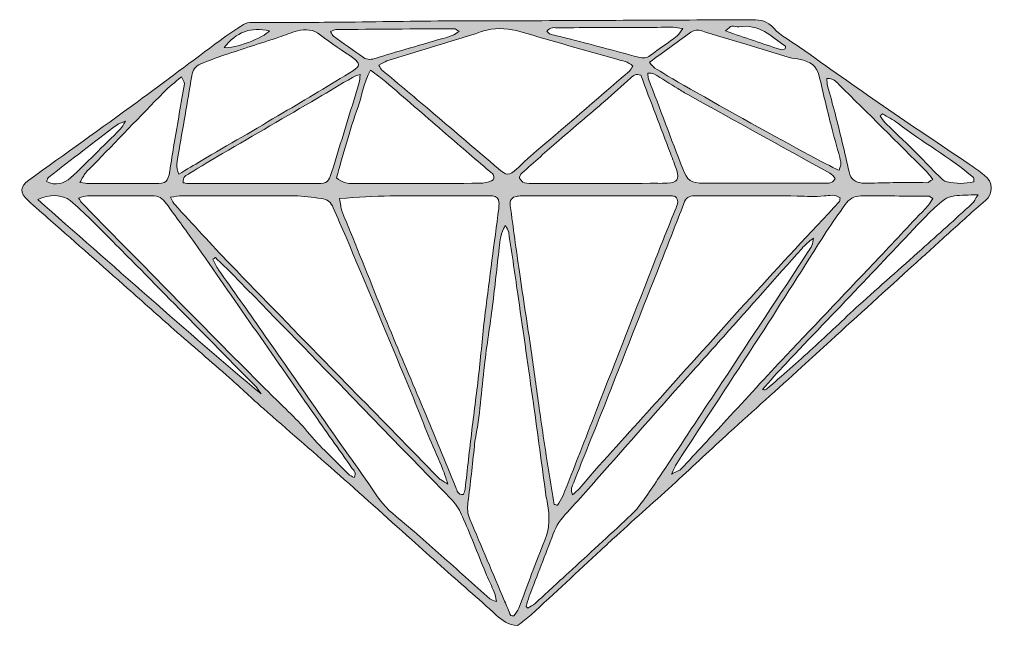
# Model space of a CAD drawing. Header units: inches. Extents: x 85 to 1924, y -1543 to -399.
import ezdxf

# ---------------------------------------------------------------- set-up
doc = ezdxf.new("R2010")
doc.units = ezdxf.units.IN
doc.header["$MEASUREMENT"] = 0
doc.layers.add('Layer 1', color=7, linetype='Continuous')

# ---------------------------------------------------------------- blocks, each defined once
blk = doc.blocks.new('block 3')
at = {"layer": 'Layer 1', "true_color": 0xffffff}
h = blk.add_hatch(color=7, dxfattribs=at)
h.dxf.hatch_style = 2
edge = h.paths.add_edge_path()
edge.add_spline(control_points=[(1025.7, -1542.8), (1007.6, -1542.2), (996.6, -1533.2), (985.4, -1523), (951, -1491.5), (915.6, -1461.2), (880.7, -1430.3), (862.1, -1413.8), (843.7, -1397.1), (825.2, -1380.5), (777.2, -1337.5), (729.3, -1294.3), (681, -1251.6), (636.2, -1212), (590.9, -1173.1), (546, -1133.6), (524.4, -1114.6), (503.7, -1094.7), (482.1, -1075.7), (447.2, -1044.9), (411.8, -1014.7), (376.8, -984), (347.6, -958.4), (318.7, -932.4), (289.6, -906.7), (241.3, -864), (192.9, -821.5), (144.6, -778.9), (130, -766.1), (115.2, -753.5), (101, -740.2), (85.4, -725.8), (86.1, -714.6), (103.3, -702.2), (171.3, -653.1), (239.6, -604.6), (307.3, -555.2), (360, -516.8), (411.8, -477.3), (464.2, -438.6), (478.6, -428), (493.5, -418.2), (508.6, -408.7), (512.9, -406.1), (518.8, -404.9), (523.9, -404.9), (576, -404.6), (628.2, -404.9), (680.3, -404.4), (749.5, -403.8), (818.6, -402.5), (887.8, -401.8), (921.3, -401.4), (954.7, -402), (988.1, -401.8), (1136.7, -401.2), (1285.3, -400.5), (1433.9, -399.8), (1445.6, -399.7), (1457.3, -400.5), (1468.9, -399.9), (1484.9, -399.2), (1497.3, -402.5), (1509.4, -415.7), (1522.8, -430.3), (1541.5, -440), (1558, -451.6), (1610.7, -488.7), (1663.1, -526.1), (1716.2, -562.7), (1769.9, -599.7), (1824.3, -635.8), (1878.3, -672.3), (1887.9, -678.9), (1897.2, -686), (1906.6, -692.7), (1924, -705.1), (1923.5, -728.7), (1909, -740.9), (1885.2, -760.8), (1862.4, -782), (1839.3, -802.8), (1817.4, -822.6), (1795.5, -842.4), (1773.6, -862.3), (1721.3, -909.8), (1669, -957.4), (1616.8, -1005), (1598.4, -1021.7), (1580.2, -1038.7), (1561.8, -1055.4), (1516.3, -1096.5), (1470.6, -1137.4), (1425.3, -1178.8), (1391.5, -1209.6), (1358.3, -1241.1), (1324.5, -1272), (1287.2, -1306), (1249.6, -1339.6), (1212.1, -1373.4), (1202.3, -1382.3), (1192.7, -1391.4), (1183, -1400.4), (1139.2, -1441.1), (1095.4, -1481.9), (1051.4, -1522.5), (1043.4, -1529.8), (1034.4, -1536), (1025.7, -1542.8)], knot_values=[0, 0, 0, 0, 1, 1, 1, 2, 2, 2, 3, 3, 3, 4, 4, 4, 5, 5, 5, 6, 6, 6, 7, 7, 7, 8, 8, 8, 9, 9, 9, 10, 10, 10, 11, 11, 11, 12, 12, 12, 13, 13, 13, 14, 14, 14, 15, 15, 15, 16, 16, 16, 17, 17, 17, 18, 18, 18, 19, 19, 19, 20, 20, 20, 21, 21, 21, 22, 22, 22, 23, 23, 23, 24, 24, 24, 25, 25, 25, 26, 26, 26, 27, 27, 27, 28, 28, 28, 29, 29, 29, 30, 30, 30, 31, 31, 31, 32, 32, 32, 33, 33, 33, 34, 34, 34, 35, 35, 35, 36, 36, 36, 36], degree=3, periodic=1)
edge = h.paths.add_edge_path()
edge.add_spline(control_points=[(1094.9, -1314.3), (1096.9, -1314.8), (1098.8, -1315.3), (1100.7, -1315.8), (1104.2, -1310.2), (1108.6, -1305), (1110.9, -1299), (1132.4, -1244.8), (1153.5, -1190.5), (1174.7, -1136.3), (1212, -1040.8), (1249.3, -945.3), (1286.7, -849.8), (1299.2, -818), (1312, -786.3), (1324.7, -754.6), (1327.7, -747.2), (1330.6, -739.9), (1323, -733.1), (1320.9, -732.8), (1318.6, -732), (1316.4, -732), (1223, -732), (1129.7, -732.1), (1036.4, -732.3), (1032.5, -732.3), (1028.5, -732.1), (1024.8, -732.7), (1014.4, -734.6), (1010.4, -740.1), (1011.8, -750.6), (1017.5, -792.1), (1023, -833.7), (1029, -875.1), (1036.2, -925), (1044.2, -974.8), (1051.5, -1024.7), (1056.8, -1060.8), (1061.4, -1097), (1066.6, -1133.1), (1072.3, -1173), (1078.2, -1212.9), (1084.4, -1252.8), (1087.5, -1273.3), (1091.4, -1293.8), (1094.9, -1314.3)], knot_values=[0, 0, 0, 0, 1, 1, 1, 2, 2, 2, 3, 3, 3, 4, 4, 4, 5, 5, 5, 6, 6, 6, 7, 7, 7, 8, 8, 8, 9, 9, 9, 10, 10, 10, 11, 11, 11, 12, 12, 12, 13, 13, 13, 14, 14, 14, 15, 15, 15, 15], degree=3, periodic=1)
edge = h.paths.add_edge_path()
edge.add_spline(control_points=[(689.5, -736.9), (691.5, -747.4), (691.9, -754.3), (694.1, -760.4), (698.9, -773.6), (704.6, -786.4), (709.9, -799.3), (734.3, -859.9), (758.5, -920.5), (783.4, -980.9), (804.7, -1032.6), (826.9, -1084), (848.4, -1135.6), (868.8, -1184.4), (888.6, -1233.4), (909, -1282.1), (911.4, -1288), (912.5, -1296.4), (923.5, -1295.6), (924.5, -1292.4), (926.2, -1288.9), (926.6, -1285.3), (931, -1248.3), (935, -1211.3), (939.4, -1174.3), (943.8, -1137.3), (948.8, -1100.4), (952.9, -1063.4), (957.1, -1026.3), (960, -989.1), (964.6, -952.2), (972.7, -886.7), (981.6, -821.3), (990.1, -755.8), (990.6, -752), (990.7, -748.1), (990.5, -744.2), (990, -736.9), (985.9, -732.9), (978.6, -732.2), (974.8, -731.9), (970.9, -732.1), (967, -732.1), (906.3, -732), (845.6, -731.5), (784.9, -732.1), (754.7, -732.5), (724.6, -735.1), (689.5, -736.9)], knot_values=[0, 0, 0, 0, 1, 1, 1, 2, 2, 2, 3, 3, 3, 4, 4, 4, 5, 5, 5, 6, 6, 6, 7, 7, 7, 8, 8, 8, 9, 9, 9, 10, 10, 10, 11, 11, 11, 12, 12, 12, 13, 13, 13, 14, 14, 14, 15, 15, 15, 16, 16, 16, 16], degree=3, periodic=1)
edge = h.paths.add_edge_path()
edge.add_spline(control_points=[(370.2, -734.6), (374.6, -742), (376, -745.7), (378.5, -748.4), (413.2, -786), (447.5, -823.9), (483, -860.8), (546, -926.3), (609.7, -991.2), (673.2, -1056.3), (723.7, -1108), (774.4, -1159.6), (825, -1211.3), (842.4, -1229), (859.4, -1247.1), (876.9, -1264.7), (880.2, -1268.1), (884.9, -1270), (894, -1275.8), (889.7, -1263), (887.7, -1255.7), (884.8, -1248.8), (876.7, -1229.4), (868.1, -1210.3), (860.1, -1190.9), (843.6, -1150.7), (827.8, -1110.1), (811.1, -1070), (774.9, -983.3), (738.4, -896.7), (701.9, -810.1), (694, -791.5), (685.5, -773.2), (677.8, -754.5), (673.5, -744.1), (666.2, -738.1), (655.2, -736.9), (638.2, -735), (621.2, -732.2), (604.2, -732.1), (533.4, -731.5), (462.6, -731.8), (391.8, -732), (386, -732), (380.2, -733.4), (370.2, -734.6)], knot_values=[0, 0, 0, 0, 1, 1, 1, 2, 2, 2, 3, 3, 3, 4, 4, 4, 5, 5, 5, 6, 6, 6, 7, 7, 7, 8, 8, 8, 9, 9, 9, 10, 10, 10, 11, 11, 11, 12, 12, 12, 13, 13, 13, 14, 14, 14, 15, 15, 15, 15], degree=3, periodic=1)
edge = h.paths.add_edge_path()
edge.add_spline(control_points=[(1634.5, -735.8), (1624.5, -728.7), (1613.9, -731.2), (1604.5, -732.3), (1587.4, -734.3), (1570.7, -732.7), (1553.7, -732.4), (1489.2, -731.3), (1424.6, -732.1), (1360, -731.7), (1349, -731.7), (1343.2, -736.2), (1339.4, -746.4), (1325.4, -783.4), (1310.7, -820.2), (1296.2, -857), (1260.6, -947.3), (1225.1, -1037.7), (1189.4, -1128), (1170.2, -1176.4), (1150.6, -1224.6), (1131.6, -1273), (1129.1, -1279.5), (1124.6, -1286.5), (1129.1, -1296.2), (1134.4, -1291.6), (1138.7, -1288.5), (1142.2, -1284.6), (1151.9, -1273.5), (1161.1, -1261.9), (1170.9, -1250.9), (1215, -1201.8), (1259.4, -1152.9), (1303.6, -1103.8), (1357.6, -1043.8), (1411.2, -983.4), (1465.7, -923.7), (1521.2, -862.9), (1577.4, -802.8), (1633.2, -742.4), (1634.1, -741.5), (1633.8, -739.5), (1634.5, -735.8)], knot_values=[0, 0, 0, 0, 1, 1, 1, 2, 2, 2, 3, 3, 3, 4, 4, 4, 5, 5, 5, 6, 6, 6, 7, 7, 7, 8, 8, 8, 9, 9, 9, 10, 10, 10, 11, 11, 11, 12, 12, 12, 13, 13, 13, 14, 14, 14, 14], degree=3, periodic=1)
edge = h.paths.add_edge_path()
edge.add_spline(control_points=[(763.6, -485.2), (766.7, -490.2), (767.5, -492.6), (769.1, -494), (801.7, -521.5), (834.4, -548.8), (866.9, -576.4), (907.7, -611), (948.5, -645.6), (988.9, -680.6), (1004.3, -694), (1009.7, -694.7), (1024.3, -681.3), (1032.8, -673.4), (1041, -665), (1049.8, -657.4), (1112, -603.8), (1174.4, -550.4), (1236.6, -496.8), (1239.3, -494.5), (1240.9, -490.9), (1243.2, -487.6), (1234.3, -478.2), (1223.1, -477.3), (1212.9, -474.4), (1152.5, -457.1), (1091.9, -440.5), (1031.8, -422.4), (1010.3, -415.9), (989.2, -414.7), (967.7, -419.1), (959.4, -420.8), (951.6, -424.6), (943.5, -427.1), (888.6, -443.9), (833.8, -460.6), (779, -477.5), (774.1, -479), (769.8, -482.1), (763.6, -485.2)], knot_values=[0, 0, 0, 0, 1, 1, 1, 2, 2, 2, 3, 3, 3, 4, 4, 4, 5, 5, 5, 6, 6, 6, 7, 7, 7, 8, 8, 8, 9, 9, 9, 10, 10, 10, 11, 11, 11, 12, 12, 12, 13, 13, 13, 13], degree=3, periodic=1)
edge = h.paths.add_edge_path()
edge.add_spline(control_points=[(1012.7, -1524), (1014.7, -1524.3), (1016.7, -1524.6), (1018.7, -1524.8), (1021.9, -1519.9), (1026, -1515.3), (1028.1, -1509.9), (1044.6, -1467.2), (1059.5, -1423.8), (1077.3, -1381.5), (1087, -1358.5), (1085.9, -1336.2), (1082.2, -1313), (1081.4, -1307.7), (1079.9, -1302.4), (1079.2, -1297), (1071.3, -1239.3), (1063.6, -1181.6), (1055.6, -1123.9), (1046.3, -1057.8), (1036.7, -991.7), (1027.2, -925.6), (1021.2, -884.1), (1015.2, -842.6), (1008.9, -801.2), (1008.3, -797.2), (1005.6, -793.5), (1002.9, -787.7), (993.9, -802.3), (992.5, -816.2), (990.9, -830), (986.7, -866.2), (983, -902.5), (978.4, -938.7), (973.6, -976.4), (967.4, -1014), (963.1, -1051.7), (957.6, -1099.5), (954.5, -1147.6), (945.1, -1194.9), (944.5, -1197.9), (944.7, -1201.1), (944.3, -1204.2), (940.3, -1239.7), (936.8, -1275.2), (932, -1310.6), (930.5, -1321.8), (931, -1331.8), (935.5, -1342.3), (957.6, -1393.7), (979.3, -1445.3), (1001.2, -1496.8), (1005, -1505.9), (1008.9, -1514.9), (1012.7, -1524)], knot_values=[0, 0, 0, 0, 1, 1, 1, 2, 2, 2, 3, 3, 3, 4, 4, 4, 5, 5, 5, 6, 6, 6, 7, 7, 7, 8, 8, 8, 9, 9, 9, 10, 10, 10, 11, 11, 11, 12, 12, 12, 13, 13, 13, 14, 14, 14, 15, 15, 15, 16, 16, 16, 17, 17, 17, 18, 18, 18, 18], degree=3, periodic=1)
edge = h.paths.add_edge_path()
edge.add_spline(control_points=[(1041.8, -1507.1), (1043, -1508), (1044.1, -1509), (1045.3, -1509.9), (1049.8, -1507), (1054.7, -1504.7), (1058.6, -1501.2), (1079.9, -1481.9), (1101, -1462.3), (1122.1, -1442.9), (1159.9, -1408.2), (1197.7, -1373.6), (1235.2, -1338.6), (1243.7, -1330.8), (1251.8, -1322.2), (1258.6, -1312.8), (1275.7, -1288.8), (1292.2, -1264.4), (1308.5, -1239.8), (1343, -1188.1), (1377.1, -1136.2), (1411.4, -1084.3), (1465.7, -1002), (1520, -919.6), (1574.4, -837.3), (1579.4, -829.7), (1583.8, -822), (1584.2, -812), (1575.7, -817.8), (1568.4, -824.5), (1561.9, -831.9), (1512.8, -886.9), (1463.9, -942.2), (1414.8, -997.3), (1386.9, -1028.6), (1358.7, -1059.6), (1330.8, -1091), (1287, -1140.3), (1243.3, -1189.7), (1199.5, -1239.2), (1172.8, -1269.3), (1146.7, -1300.2), (1119, -1329.5), (1107.5, -1341.7), (1098.7, -1354.5), (1092.8, -1370), (1078, -1409.2), (1062.7, -1448.2), (1047.7, -1487.4), (1045.3, -1493.8), (1043.8, -1500.5), (1041.8, -1507.1)], knot_values=[0, 0, 0, 0, 1, 1, 1, 2, 2, 2, 3, 3, 3, 4, 4, 4, 5, 5, 5, 6, 6, 6, 7, 7, 7, 8, 8, 8, 9, 9, 9, 10, 10, 10, 11, 11, 11, 12, 12, 12, 13, 13, 13, 14, 14, 14, 15, 15, 15, 16, 16, 16, 17, 17, 17, 17], degree=3, periodic=1)
edge = h.paths.add_edge_path()
edge.add_spline(control_points=[(455.2, -848.5), (453.7, -849.5), (452.2, -850.5), (450.7, -851.6), (454.1, -858.3), (456.9, -865.5), (461.2, -871.6), (488.4, -910.3), (516.1, -948.7), (543.2, -987.5), (610.4, -1083.5), (677.2, -1179.8), (744.7, -1275.6), (758.4, -1295.2), (770.8, -1315.9), (789.9, -1331.6), (821, -1357.2), (851.2, -1383.8), (881.5, -1410.5), (912.3, -1437.6), (942.7, -1465.4), (973.5, -1492.7), (975.9, -1494.8), (979.8, -1495.2), (985.9, -1497.6), (984, -1489.5), (983.4, -1484.3), (981.4, -1479.6), (977, -1468.8), (971.6, -1458.4), (967.2, -1447.7), (952.7, -1412.5), (938.7, -1377.1), (923.8, -1342.2), (919, -1330.9), (913.4, -1319.2), (905.4, -1310.1), (886.9, -1289.3), (866.7, -1269.9), (847.2, -1249.9), (798.6, -1199.7), (750, -1149.4), (701.3, -1099.3), (630.4, -1026.3), (559.3, -953.4), (488.2, -880.6), (477.5, -869.6), (466.3, -859.2), (455.2, -848.5)], knot_values=[0, 0, 0, 0, 1, 1, 1, 2, 2, 2, 3, 3, 3, 4, 4, 4, 5, 5, 5, 6, 6, 6, 7, 7, 7, 8, 8, 8, 9, 9, 9, 10, 10, 10, 11, 11, 11, 12, 12, 12, 13, 13, 13, 14, 14, 14, 15, 15, 15, 16, 16, 16, 16], degree=3, periodic=1)
edge = h.paths.add_edge_path()
edge.add_spline(control_points=[(196.8, -736.2), (200.4, -741.6), (201.4, -743.8), (203, -745.4), (283.1, -826.8), (363.1, -908.3), (443.4, -989.6), (480.5, -1027.2), (517.9, -1064.6), (555.2, -1102), (579.9, -1126.8), (606.4, -1150.1), (628.7, -1176.8), (652.6, -1205.7), (680.5, -1230.3), (706.3, -1257.1), (709, -1260), (713.3, -1261.4), (717, -1263.5), (722.1, -1254.8), (716.6, -1250.6), (713.1, -1245.7), (688, -1210.2), (662.9, -1174.8), (638, -1139.1), (563.8, -1032.8), (489.9, -926.3), (415.7, -820), (398.4, -795.2), (380.1, -771), (362.5, -746.4), (355.7, -737), (347.8, -731.5), (335.3, -731.7), (294.9, -732.2), (254.5, -731.7), (214, -732), (209.1, -732), (204.2, -734.3), (196.8, -736.2)], knot_values=[0, 0, 0, 0, 1, 1, 1, 2, 2, 2, 3, 3, 3, 4, 4, 4, 5, 5, 5, 6, 6, 6, 7, 7, 7, 8, 8, 8, 9, 9, 9, 10, 10, 10, 11, 11, 11, 12, 12, 12, 13, 13, 13, 13], degree=3, periodic=1)
edge = h.paths.add_edge_path()
edge.add_spline(control_points=[(1809.3, -736.8), (1804.5, -734.1), (1803.2, -732.7), (1801.9, -732.6), (1759.1, -732.4), (1716.3, -732.1), (1673.5, -732.1), (1661, -732.2), (1651.2, -738.4), (1644, -748.4), (1631.9, -765.6), (1619.6, -782.6), (1608.3, -800.2), (1566.3, -865.6), (1525.1, -931.5), (1482.9, -996.8), (1431, -1077), (1378.4, -1156.8), (1326.2, -1236.9), (1323.1, -1241.6), (1321.1, -1247.1), (1316, -1257.3), (1325.7, -1252.1), (1331.3, -1250.7), (1334.6, -1247.2), (1363.3, -1216.6), (1391.6, -1185.6), (1420.1, -1154.8), (1457.5, -1114.3), (1494.8, -1073.6), (1532.6, -1033.4), (1591.3, -971.2), (1650.3, -909.3), (1709.2, -847.2), (1739.6, -815), (1770.1, -782.8), (1800.4, -750.4), (1803.8, -746.8), (1805.9, -742), (1809.3, -736.8)], knot_values=[0, 0, 0, 0, 1, 1, 1, 2, 2, 2, 3, 3, 3, 4, 4, 4, 5, 5, 5, 6, 6, 6, 7, 7, 7, 8, 8, 8, 9, 9, 9, 10, 10, 10, 11, 11, 11, 12, 12, 12, 13, 13, 13, 13], degree=3, periodic=1)
edge = h.paths.add_edge_path()
edge.add_spline(control_points=[(386.4, -691.1), (401.8, -681.9), (414.9, -673.9), (428.2, -666.2), (479.6, -636), (531.2, -606), (582.5, -575.6), (627.2, -549.2), (671.7, -522.4), (716, -495.4), (728.2, -488), (728.3, -481.2), (716.6, -472.8), (695.8, -458), (673.7, -444.8), (653.8, -428.7), (639.8, -417.5), (625.6, -417), (610.3, -420.9), (598.3, -423.9), (586.8, -428.8), (575.1, -432.7), (540.5, -444), (505.8, -455.2), (471.3, -466.7), (456.6, -471.6), (442, -477.1), (427.7, -482.9), (417.6, -486.9), (412.5, -494.5), (410.7, -505.8), (402.6, -555.5), (393.5, -605), (385.2, -654.7), (383.4, -665.7), (379.4, -677.2), (386.4, -691.1)], knot_values=[0, 0, 0, 0, 1, 1, 1, 2, 2, 2, 3, 3, 3, 4, 4, 4, 5, 5, 5, 6, 6, 6, 7, 7, 7, 8, 8, 8, 9, 9, 9, 10, 10, 10, 11, 11, 11, 12, 12, 12, 12], degree=3, periodic=1)
edge = h.paths.add_edge_path()
edge.add_spline(control_points=[(1274.4, -480), (1278.7, -484.5), (1281.4, -488.4), (1285, -490.8), (1320.7, -515.3), (1616.5, -679.2), (1632.4, -683.6), (1636.8, -670.7), (1636.8, -670.7), (1633.8, -659.6), (1628.4, -639.4), (1622.5, -619.2), (1617.4, -598.9), (1609.6, -568.1), (1602.3, -537.1), (1595.1, -506.1), (1590.6, -486.8), (1577, -478.2), (1559, -474.5), (1552.2, -473.1), (1545.1, -472.8), (1538.5, -470.8), (1511, -462.6), (1483.7, -453.9), (1456.3, -445.6), (1428.1, -437.1), (1399.7, -429), (1371.6, -420.3), (1363, -417.6), (1356.8, -420), (1350.1, -425), (1325.8, -443), (1301.2, -460.5), (1274.4, -480)], knot_values=[0, 0, 0, 0, 1, 1, 1, 2, 2, 2, 3, 3, 3, 4, 4, 4, 5, 5, 5, 6, 6, 6, 7, 7, 7, 8, 8, 8, 9, 9, 9, 10, 10, 10, 11, 11, 11, 11], degree=3, periodic=1)
edge = h.paths.add_edge_path()
edge.add_spline(control_points=[(748.1, -494.9), (734.6, -518.9), (732.5, -542.5), (724.5, -564), (716.2, -586.6), (709.5, -609.7), (702.5, -632.8), (695.9, -654.7), (689.9, -676.8), (683.8, -698.1), (694.4, -707.2), (705.1, -708.8), (716.1, -708.8), (795.5, -708.7), (874.9, -708.8), (954.2, -708.3), (961.7, -708.3), (969.5, -706.2), (976.7, -703.6), (981.8, -701.8), (982.4, -696.5), (979.4, -691.9), (977.8, -689.4), (975, -687.6), (972.7, -685.6), (943.2, -660.3), (913.7, -635.1), (884.3, -609.7), (848.4, -578.8), (812.7, -547.6), (776.8, -516.8), (768.7, -509.8), (759.8, -503.8), (748.1, -494.9)], knot_values=[0, 0, 0, 0, 1, 1, 1, 2, 2, 2, 3, 3, 3, 4, 4, 4, 5, 5, 5, 6, 6, 6, 7, 7, 7, 8, 8, 8, 9, 9, 9, 10, 10, 10, 11, 11, 11, 11], degree=3, periodic=1)
edge = h.paths.add_edge_path()
edge.add_spline(control_points=[(1258.2, -504.6), (1249.6, -500.6), (1244.3, -504.8), (1238.9, -509.7), (1222.8, -524.4), (1206.8, -539), (1190.3, -553.2), (1161.6, -578.1), (1132.4, -602.5), (1103.6, -627.4), (1080.2, -647.7), (1057, -668.4), (1033.9, -689.2), (1031.4, -691.5), (1028.5, -696.3), (1029.4, -698.6), (1030.8, -702.3), (1034.8, -706.3), (1038.5, -707.4), (1044.3, -709), (1050.8, -708.5), (1057, -708.5), (1134.7, -708.5), (1212.4, -708.4), (1290.2, -708.4), (1296.4, -708.4), (1302.6, -708.5), (1308.8, -708.1), (1326.5, -707.1), (1331.5, -700.5), (1326.2, -684.4), (1322.5, -673.3), (1318.3, -662.5), (1314.2, -651.6), (1295.7, -603), (1277.2, -554.5), (1258.2, -504.6)], knot_values=[0, 0, 0, 0, 1, 1, 1, 2, 2, 2, 3, 3, 3, 4, 4, 4, 5, 5, 5, 6, 6, 6, 7, 7, 7, 8, 8, 8, 9, 9, 9, 10, 10, 10, 11, 11, 11, 12, 12, 12, 12], degree=3, periodic=1)
edge = h.paths.add_edge_path()
edge.add_spline(control_points=[(1625.4, -699.2), (1622.2, -696), (1619.1, -691.6), (1614.9, -689.2), (1526.1, -639.9), (1437, -590.9), (1348.1, -541.7), (1341.3, -538), (1334.8, -533.8), (1328.2, -529.7), (1313, -520.3), (1298, -510.7), (1282.7, -501.7), (1280, -500.1), (1275.9, -500.8), (1271.2, -500.3), (1271.9, -505.4), (1271.7, -508.5), (1272.7, -511.2), (1294.2, -567.8), (1315.8, -624.4), (1337.3, -680.9), (1345.7, -703), (1352.8, -708.1), (1377.7, -708.2), (1415.7, -708.5), (1453.8, -708.3), (1491.9, -708.2), (1528.4, -708.2), (1564.9, -708.4), (1601.5, -708.1), (1609.5, -708), (1619, -710.8), (1625.4, -699.2)], knot_values=[0, 0, 0, 0, 1, 1, 1, 2, 2, 2, 3, 3, 3, 4, 4, 4, 5, 5, 5, 6, 6, 6, 7, 7, 7, 8, 8, 8, 9, 9, 9, 10, 10, 10, 11, 11, 11, 11], degree=3, periodic=1)
edge = h.paths.add_edge_path()
edge.add_spline(control_points=[(728.5, -502.9), (722, -505.4), (717.6, -506.4), (713.9, -508.6), (691.8, -521.5), (670, -534.9), (647.9, -547.8), (588.2, -582.7), (528.4, -617.3), (468.8, -652.2), (448, -664.3), (427.4, -676.8), (406.9, -689.4), (400.6, -693.2), (392.7, -696.4), (394.4, -707.2), (397.7, -707.8), (400.6, -709), (403.6, -709), (485.3, -709), (567, -709), (648.7, -708.7), (665.6, -708.6), (669.2, -705.4), (674.6, -687.7), (692.1, -631.3), (709.5, -574.8), (726.7, -518.3), (728, -514.3), (727.8, -509.8), (728.5, -502.9)], knot_values=[0, 0, 0, 0, 1, 1, 1, 2, 2, 2, 3, 3, 3, 4, 4, 4, 5, 5, 5, 6, 6, 6, 7, 7, 7, 8, 8, 8, 9, 9, 9, 10, 10, 10, 10], degree=3, periodic=1)
edge = h.paths.add_edge_path()
edge.add_spline(control_points=[(199.4, -707), (208, -708.1), (211.8, -708.9), (215.5, -708.9), (257.5, -709), (299.5, -709), (341.5, -708.8), (362, -708.7), (365.6, -705.7), (369, -685.6), (372, -668), (374.4, -650.3), (377.4, -632.7), (383.8, -595.3), (390.6, -557.9), (396.7, -520.4), (397.2, -517.1), (393.7, -513), (391.1, -507.2), (378.8, -518), (367.7, -526.4), (358.1, -536.3), (313, -582.4), (268.3, -628.9), (223.4, -675.3), (219.1, -679.7), (214.2, -683.8), (210.4, -688.6), (206.8, -693.3), (204.3, -698.7), (199.4, -707)], knot_values=[0, 0, 0, 0, 1, 1, 1, 2, 2, 2, 3, 3, 3, 4, 4, 4, 5, 5, 5, 6, 6, 6, 7, 7, 7, 8, 8, 8, 9, 9, 9, 10, 10, 10, 10], degree=3, periodic=1)
edge = h.paths.add_edge_path()
edge.add_spline(control_points=[(1609.1, -510.4), (1609.7, -516.1), (1609.6, -520.5), (1610.7, -524.6), (1615.3, -541.9), (1620.6, -558.9), (1624.9, -576.2), (1634.1, -613.1), (1643.2, -649.9), (1651.5, -687), (1654.6, -700.9), (1663, -706.3), (1675.7, -707.9), (1678.7, -708.3), (1681.9, -708.1), (1685, -708.1), (1722.7, -707.5), (1760.4, -705.9), (1798.1, -707.2), (1801.2, -707.3), (1804.4, -703.9), (1809.4, -700.9), (1804.7, -695), (1801.5, -690), (1797.3, -685.8), (1742.3, -631), (1687.2, -576.3), (1632, -521.7), (1626.6, -516.3), (1621.7, -509.9), (1609.1, -510.4)], knot_values=[0, 0, 0, 0, 1, 1, 1, 2, 2, 2, 3, 3, 3, 4, 4, 4, 5, 5, 5, 6, 6, 6, 7, 7, 7, 8, 8, 8, 9, 9, 9, 10, 10, 10, 10], degree=3, periodic=1)
edge = h.paths.add_edge_path()
edge.add_spline(control_points=[(541.7, -1105.9), (538.4, -1101.2), (535.6, -1096.1), (531.6, -1092), (508.3, -1068.1), (484.8, -1044.5), (461.4, -1020.8), (412.3, -971), (363.3, -921.1), (314.2, -871.3), (283.1, -839.9), (252, -808.4), (220.5, -777.2), (207.9, -764.7), (194.8, -752.5), (181.1, -741), (167.5, -729.5), (140.9, -728.2), (119.8, -739.1), (260.9, -862.2), (398.9, -986.3), (541.7, -1105.9)], knot_values=[0, 0, 0, 0, 1, 1, 1, 2, 2, 2, 3, 3, 3, 4, 4, 4, 5, 5, 5, 6, 6, 6, 7, 7, 7, 7], degree=3, periodic=1)
edge = h.paths.add_edge_path()
edge.add_spline(control_points=[(1894.9, -729.9), (1876.3, -730.7), (1863.2, -730.7), (1850.3, -732.1), (1843.7, -732.9), (1836.3, -735), (1831.3, -738.9), (1819.1, -748.5), (1807.5, -758.9), (1796.7, -770.1), (1754.3, -814.4), (1712.3, -859.2), (1670.1, -903.7), (1624, -952.1), (1577.7, -1000.3), (1531.7, -1048.8), (1516.6, -1064.7), (1502.3, -1081.3), (1487.7, -1097.6), (1491.9, -1098.8), (1494.2, -1098.2), (1495.8, -1096.8), (1524.9, -1071.2), (1554.3, -1045.7), (1582.9, -1019.6), (1612.2, -992.9), (1640.6, -965.2), (1669.9, -938.6), (1709, -903.1), (1748.7, -868.3), (1788, -833.1), (1819.8, -804.6), (1851.6, -776), (1883.1, -747.2), (1887.2, -743.4), (1889.6, -737.7), (1894.9, -729.9)], knot_values=[0, 0, 0, 0, 1, 1, 1, 2, 2, 2, 3, 3, 3, 4, 4, 4, 5, 5, 5, 6, 6, 6, 7, 7, 7, 8, 8, 8, 9, 9, 9, 10, 10, 10, 11, 11, 11, 12, 12, 12, 12], degree=3, periodic=1)
edge = h.paths.add_edge_path()
edge.add_spline(control_points=[(1081, -421.7), (1083.4, -423.7), (1085.4, -426.4), (1088, -427.1), (1097.7, -429.8), (1107.6, -431.6), (1117.4, -434.2), (1163, -446.2), (1208.7, -458), (1254.2, -470.5), (1262.5, -472.8), (1269.1, -472.3), (1275.9, -467.3), (1292.8, -454.8), (1310, -442.9), (1326.7, -430.3), (1330.5, -427.4), (1332.9, -422.6), (1337.7, -416.5), (1329.5, -415.3), (1324.3, -414.1), (1319.2, -414), (1299, -413.9), (1278.9, -414.2), (1258.7, -414.3), (1206.7, -414.4), (1154.7, -414.5), (1102.7, -414.9), (1095.3, -414.9), (1086.9, -412.6), (1081, -421.7)], knot_values=[0, 0, 0, 0, 1, 1, 1, 2, 2, 2, 3, 3, 3, 4, 4, 4, 5, 5, 5, 6, 6, 6, 7, 7, 7, 8, 8, 8, 9, 9, 9, 10, 10, 10, 10], degree=3, periodic=1)
edge = h.paths.add_edge_path()
edge.add_spline(control_points=[(672.6, -422.2), (675.5, -426.7), (676.2, -429.2), (677.9, -430.4), (696.8, -444), (715.8, -457.3), (734.7, -470.8), (742.5, -476.3), (749.9, -474.9), (758.8, -472.1), (797.1, -460.1), (835.9, -449.5), (874.3, -437.7), (887.8, -433.6), (902.8, -432.5), (915.4, -421.3), (911.1, -419.2), (908.4, -416.7), (905.7, -416.7), (831.3, -417), (757, -417.6), (682.7, -418.3), (679.9, -418.3), (677.2, -420.3), (672.6, -422.2)], knot_values=[0, 0, 0, 0, 1, 1, 1, 2, 2, 2, 3, 3, 3, 4, 4, 4, 5, 5, 5, 6, 6, 6, 7, 7, 7, 8, 8, 8, 8], degree=3, periodic=1)
edge = h.paths.add_edge_path()
edge.add_spline(control_points=[(1714.3, -577.1), (1712.9, -578.6), (1711.6, -580.2), (1710.2, -581.8), (1713.4, -586), (1716, -590.6), (1719.7, -594.2), (1740.1, -614.3), (1760.9, -633.9), (1781.2, -654.1), (1794.4, -667.1), (1806.9, -680.9), (1820.1, -693.9), (1824.9, -698.7), (1830.6, -704.6), (1836.7, -705.8), (1853, -709.1), (1869.8, -709.7), (1886.7, -705.4), (1886.5, -701.9), (1887.2, -698.6), (1886.1, -697.6), (1841.7, -658.8), (1789.6, -630.9), (1743.2, -594.9), (1734.3, -588), (1724, -583), (1714.3, -577.1)], knot_values=[0, 0, 0, 0, 1, 1, 1, 2, 2, 2, 3, 3, 3, 4, 4, 4, 5, 5, 5, 6, 6, 6, 7, 7, 7, 8, 8, 8, 9, 9, 9, 9], degree=3, periodic=1)
edge = h.paths.add_edge_path()
edge.add_spline(control_points=[(136.2, -705.1), (154.3, -713.3), (169.2, -709.3), (182, -697.9), (197.5, -684.1), (212, -669.1), (226.9, -654.5), (243.4, -638.3), (259.9, -622.1), (276.2, -605.6), (279.2, -602.6), (281, -598.4), (285.8, -590.9), (277.6, -594.3), (273, -595.2), (269.6, -597.7), (226.6, -630.5), (183.8, -663.4), (141, -696.5), (138.9, -698.1), (138.2, -701.5), (136.2, -705.1)], knot_values=[0, 0, 0, 0, 1, 1, 1, 2, 2, 2, 3, 3, 3, 4, 4, 4, 5, 5, 5, 6, 6, 6, 7, 7, 7, 7], degree=3, periodic=1)
edge = h.paths.add_edge_path()
edge.add_spline(control_points=[(1530.8, -454.6), (1531, -452.9), (1531.2, -451.2), (1531.4, -449.6), (1504.5, -431.9), (1481.3, -406.1), (1443.4, -413.4), (1439.1, -414.2), (1434.1, -410.9), (1429.8, -411.6), (1426.5, -412.2), (1423.7, -416.1), (1417.9, -420.9), (1455, -433.5), (1488.6, -445), (1522.2, -456.1), (1524.6, -456.9), (1527.9, -455.2), (1530.8, -454.6)], knot_values=[0, 0, 0, 0, 1, 1, 1, 2, 2, 2, 3, 3, 3, 4, 4, 4, 5, 5, 5, 6, 6, 6, 6], degree=3, periodic=1)
edge = h.paths.add_edge_path()
edge.add_spline(control_points=[(472.1, -452.4), (490.7, -455), (546.4, -433.7), (557.4, -420.7), (522.5, -412.9), (494.4, -422.7), (472.1, -452.4)], knot_values=[0, 0, 0, 0, 1, 1, 1, 2, 2, 2, 2], degree=3, periodic=1)
at = {"layer": 'Layer 1', "lineweight": 0}
for points, knots in [([(1025.7, -1542.8), (1007.6, -1542.2), (996.6, -1533.2), (985.4, -1523), (951, -1491.5), (915.6, -1461.2), (880.7, -1430.3), (862.1, -1413.8), (843.7, -1397.1), (825.2, -1380.5), (777.2, -1337.5), (729.3, -1294.3), (681, -1251.6), (636.2, -1212), (590.9, -1173.1), (546, -1133.6), (524.4, -1114.6), (503.7, -1094.7), (482.1, -1075.7), (447.2, -1044.9), (411.8, -1014.7), (376.8, -984), (347.6, -958.4), (318.7, -932.4), (289.6, -906.7), (241.3, -864), (192.9, -821.5), (144.6, -778.9), (130, -766.1), (115.2, -753.5), (101, -740.2), (85.4, -725.8), (86.1, -714.6), (103.3, -702.2), (171.3, -653.1), (239.6, -604.6), (307.3, -555.2), (360, -516.8), (411.8, -477.3), (464.2, -438.6), (478.6, -428), (493.5, -418.2), (508.6, -408.7), (512.9, -406.1), (518.8, -404.9), (523.9, -404.9), (576, -404.6), (628.2, -404.9), (680.3, -404.4), (749.5, -403.8), (818.6, -402.5), (887.8, -401.8), (921.3, -401.4), (954.7, -402), (988.1, -401.8), (1136.7, -401.2), (1285.3, -400.5), (1433.9, -399.8), (1445.6, -399.7), (1457.3, -400.5), (1468.9, -399.9), (1484.9, -399.2), (1497.3, -402.5), (1509.4, -415.7), (1522.8, -430.3), (1541.5, -440), (1558, -451.6), (1610.7, -488.7), (1663.1, -526.1), (1716.2, -562.7), (1769.9, -599.7), (1824.3, -635.8), (1878.3, -672.3), (1887.9, -678.9), (1897.2, -686), (1906.6, -692.7), (1924, -705.1), (1923.5, -728.7), (1909, -740.9), (1885.2, -760.8), (1862.4, -782), (1839.3, -802.8), (1817.4, -822.6), (1795.5, -842.4), (1773.6, -862.3), (1721.3, -909.8), (1669, -957.4), (1616.8, -1005), (1598.4, -1021.7), (1580.2, -1038.7), (1561.8, -1055.4), (1516.3, -1096.5), (1470.6, -1137.4), (1425.3, -1178.8), (1391.5, -1209.6), (1358.3, -1241.1), (1324.5, -1272), (1287.2, -1306), (1249.6, -1339.6), (1212.1, -1373.4), (1202.3, -1382.3), (1192.7, -1391.4), (1183, -1400.4), (1139.2, -1441.1), (1095.4, -1481.9), (1051.4, -1522.5), (1043.4, -1529.8), (1034.4, -1536), (1025.7, -1542.8)], [0, 0, 0, 0, 1, 1, 1, 2, 2, 2, 3, 3, 3, 4, 4, 4, 5, 5, 5, 6, 6, 6, 7, 7, 7, 8, 8, 8, 9, 9, 9, 10, 10, 10, 11, 11, 11, 12, 12, 12, 13, 13, 13, 14, 14, 14, 15, 15, 15, 16, 16, 16, 17, 17, 17, 18, 18, 18, 19, 19, 19, 20, 20, 20, 21, 21, 21, 22, 22, 22, 23, 23, 23, 24, 24, 24, 25, 25, 25, 26, 26, 26, 27, 27, 27, 28, 28, 28, 29, 29, 29, 30, 30, 30, 31, 31, 31, 32, 32, 32, 33, 33, 33, 34, 34, 34, 35, 35, 35, 36, 36, 36, 36]), ([(386.4, -691.1), (401.8, -681.9), (414.9, -673.9), (428.2, -666.2), (479.6, -636), (531.2, -606), (582.5, -575.6), (627.2, -549.2), (671.7, -522.4), (716, -495.4), (728.2, -488), (728.3, -481.2), (716.6, -472.8), (695.8, -458), (673.7, -444.8), (653.8, -428.7), (639.8, -417.5), (625.6, -417), (610.3, -420.9), (598.3, -423.9), (586.8, -428.8), (575.1, -432.7), (540.5, -444), (505.8, -455.2), (471.3, -466.7), (456.6, -471.6), (442, -477.1), (427.7, -482.9), (417.6, -486.9), (412.5, -494.5), (410.7, -505.8), (402.6, -555.5), (393.5, -605), (385.2, -654.7), (383.4, -665.7), (379.4, -677.2), (386.4, -691.1)], [0, 0, 0, 0, 1, 1, 1, 2, 2, 2, 3, 3, 3, 4, 4, 4, 5, 5, 5, 6, 6, 6, 7, 7, 7, 8, 8, 8, 9, 9, 9, 10, 10, 10, 11, 11, 11, 12, 12, 12, 12]), ([(472.1, -452.4), (490.7, -455), (546.4, -433.7), (557.4, -420.7), (522.5, -412.9), (494.4, -422.7), (472.1, -452.4)], [0, 0, 0, 0, 1, 1, 1, 2, 2, 2, 2]), ([(672.6, -422.2), (675.5, -426.7), (676.2, -429.2), (677.9, -430.4), (696.8, -444), (715.8, -457.3), (734.7, -470.8), (742.5, -476.3), (749.9, -474.9), (758.8, -472.1), (797.1, -460.1), (835.9, -449.5), (874.3, -437.7), (887.8, -433.6), (902.8, -432.5), (915.4, -421.3), (911.1, -419.2), (908.4, -416.7), (905.7, -416.7), (831.3, -417), (757, -417.6), (682.7, -418.3), (679.9, -418.3), (677.2, -420.3), (672.6, -422.2)], [0, 0, 0, 0, 1, 1, 1, 2, 2, 2, 3, 3, 3, 4, 4, 4, 5, 5, 5, 6, 6, 6, 7, 7, 7, 8, 8, 8, 8]), ([(763.6, -485.2), (766.7, -490.2), (767.5, -492.6), (769.1, -494), (801.7, -521.5), (834.4, -548.8), (866.9, -576.4), (907.7, -611), (948.5, -645.6), (988.9, -680.6), (1004.3, -694), (1009.7, -694.7), (1024.3, -681.3), (1032.8, -673.4), (1041, -665), (1049.8, -657.4), (1112, -603.8), (1174.4, -550.4), (1236.6, -496.8), (1239.3, -494.5), (1240.9, -490.9), (1243.2, -487.6), (1234.3, -478.2), (1223.1, -477.3), (1212.9, -474.4), (1152.5, -457.1), (1091.9, -440.5), (1031.8, -422.4), (1010.3, -415.9), (989.2, -414.7), (967.7, -419.1), (959.4, -420.8), (951.6, -424.6), (943.5, -427.1), (888.6, -443.9), (833.8, -460.6), (779, -477.5), (774.1, -479), (769.8, -482.1), (763.6, -485.2)], [0, 0, 0, 0, 1, 1, 1, 2, 2, 2, 3, 3, 3, 4, 4, 4, 5, 5, 5, 6, 6, 6, 7, 7, 7, 8, 8, 8, 9, 9, 9, 10, 10, 10, 11, 11, 11, 12, 12, 12, 13, 13, 13, 13]), ([(1081, -421.7), (1083.4, -423.7), (1085.4, -426.4), (1088, -427.1), (1097.7, -429.8), (1107.6, -431.6), (1117.4, -434.2), (1163, -446.2), (1208.7, -458), (1254.2, -470.5), (1262.5, -472.8), (1269.1, -472.3), (1275.9, -467.3), (1292.8, -454.8), (1310, -442.9), (1326.7, -430.3), (1330.5, -427.4), (1332.9, -422.6), (1337.7, -416.5), (1329.5, -415.3), (1324.3, -414.1), (1319.2, -414), (1299, -413.9), (1278.9, -414.2), (1258.7, -414.3), (1206.7, -414.4), (1154.7, -414.5), (1102.7, -414.9), (1095.3, -414.9), (1086.9, -412.6), (1081, -421.7)], [0, 0, 0, 0, 1, 1, 1, 2, 2, 2, 3, 3, 3, 4, 4, 4, 5, 5, 5, 6, 6, 6, 7, 7, 7, 8, 8, 8, 9, 9, 9, 10, 10, 10, 10]), ([(1274.4, -480), (1278.7, -484.5), (1281.4, -488.4), (1285, -490.8), (1320.7, -515.3), (1616.5, -679.2), (1632.4, -683.6), (1636.8, -670.7), (1636.8, -670.7), (1633.8, -659.6), (1628.4, -639.4), (1622.5, -619.2), (1617.4, -598.9), (1609.6, -568.1), (1602.3, -537.1), (1595.1, -506.1), (1590.6, -486.8), (1577, -478.2), (1559, -474.5), (1552.2, -473.1), (1545.1, -472.8), (1538.5, -470.8), (1511, -462.6), (1483.7, -453.9), (1456.3, -445.6), (1428.1, -437.1), (1399.7, -429), (1371.6, -420.3), (1363, -417.6), (1356.8, -420), (1350.1, -425), (1325.8, -443), (1301.2, -460.5), (1274.4, -480)], [0, 0, 0, 0, 1, 1, 1, 2, 2, 2, 3, 3, 3, 4, 4, 4, 5, 5, 5, 6, 6, 6, 7, 7, 7, 8, 8, 8, 9, 9, 9, 10, 10, 10, 11, 11, 11, 11]), ([(1530.8, -454.6), (1531, -452.9), (1531.2, -451.2), (1531.4, -449.6), (1504.5, -431.9), (1481.3, -406.1), (1443.4, -413.4), (1439.1, -414.2), (1434.1, -410.9), (1429.8, -411.6), (1426.5, -412.2), (1423.7, -416.1), (1417.9, -420.9), (1455, -433.5), (1488.6, -445), (1522.2, -456.1), (1524.6, -456.9), (1527.9, -455.2), (1530.8, -454.6)], [0, 0, 0, 0, 1, 1, 1, 2, 2, 2, 3, 3, 3, 4, 4, 4, 5, 5, 5, 6, 6, 6, 6]), ([(748.1, -494.9), (734.6, -518.9), (732.5, -542.5), (724.5, -564), (716.2, -586.6), (709.5, -609.7), (702.5, -632.8), (695.9, -654.7), (689.9, -676.8), (683.8, -698.1), (694.4, -707.2), (705.1, -708.8), (716.1, -708.8), (795.5, -708.7), (874.9, -708.8), (954.2, -708.3), (961.7, -708.3), (969.5, -706.2), (976.7, -703.6), (981.8, -701.8), (982.4, -696.5), (979.4, -691.9), (977.8, -689.4), (975, -687.6), (972.7, -685.6), (943.2, -660.3), (913.7, -635.1), (884.3, -609.7), (848.4, -578.8), (812.7, -547.6), (776.8, -516.8), (768.7, -509.8), (759.8, -503.8), (748.1, -494.9)], [0, 0, 0, 0, 1, 1, 1, 2, 2, 2, 3, 3, 3, 4, 4, 4, 5, 5, 5, 6, 6, 6, 7, 7, 7, 8, 8, 8, 9, 9, 9, 10, 10, 10, 11, 11, 11, 11]), ([(199.4, -707), (208, -708.1), (211.8, -708.9), (215.5, -708.9), (257.5, -709), (299.5, -709), (341.5, -708.8), (362, -708.7), (365.6, -705.7), (369, -685.6), (372, -668), (374.4, -650.3), (377.4, -632.7), (383.8, -595.3), (390.6, -557.9), (396.7, -520.4), (397.2, -517.1), (393.7, -513), (391.1, -507.2), (378.8, -518), (367.7, -526.4), (358.1, -536.3), (313, -582.4), (268.3, -628.9), (223.4, -675.3), (219.1, -679.7), (214.2, -683.8), (210.4, -688.6), (206.8, -693.3), (204.3, -698.7), (199.4, -707)], [0, 0, 0, 0, 1, 1, 1, 2, 2, 2, 3, 3, 3, 4, 4, 4, 5, 5, 5, 6, 6, 6, 7, 7, 7, 8, 8, 8, 9, 9, 9, 10, 10, 10, 10]), ([(728.5, -502.9), (722, -505.4), (717.6, -506.4), (713.9, -508.6), (691.8, -521.5), (670, -534.9), (647.9, -547.8), (588.2, -582.7), (528.4, -617.3), (468.8, -652.2), (448, -664.3), (427.4, -676.8), (406.9, -689.4), (400.6, -693.2), (392.7, -696.4), (394.4, -707.2), (397.7, -707.8), (400.6, -709), (403.6, -709), (485.3, -709), (567, -709), (648.7, -708.7), (665.6, -708.6), (669.2, -705.4), (674.6, -687.7), (692.1, -631.3), (709.5, -574.8), (726.7, -518.3), (728, -514.3), (727.8, -509.8), (728.5, -502.9)], [0, 0, 0, 0, 1, 1, 1, 2, 2, 2, 3, 3, 3, 4, 4, 4, 5, 5, 5, 6, 6, 6, 7, 7, 7, 8, 8, 8, 9, 9, 9, 10, 10, 10, 10]), ([(1258.2, -504.6), (1249.6, -500.6), (1244.3, -504.8), (1238.9, -509.7), (1222.8, -524.4), (1206.8, -539), (1190.3, -553.2), (1161.6, -578.1), (1132.4, -602.5), (1103.6, -627.4), (1080.2, -647.7), (1057, -668.4), (1033.9, -689.2), (1031.4, -691.5), (1028.5, -696.3), (1029.4, -698.6), (1030.8, -702.3), (1034.8, -706.3), (1038.5, -707.4), (1044.3, -709), (1050.8, -708.5), (1057, -708.5), (1134.7, -708.5), (1212.4, -708.4), (1290.2, -708.4), (1296.4, -708.4), (1302.6, -708.5), (1308.8, -708.1), (1326.5, -707.1), (1331.5, -700.5), (1326.2, -684.4), (1322.5, -673.3), (1318.3, -662.5), (1314.2, -651.6), (1295.7, -603), (1277.2, -554.5), (1258.2, -504.6)], [0, 0, 0, 0, 1, 1, 1, 2, 2, 2, 3, 3, 3, 4, 4, 4, 5, 5, 5, 6, 6, 6, 7, 7, 7, 8, 8, 8, 9, 9, 9, 10, 10, 10, 11, 11, 11, 12, 12, 12, 12]), ([(1625.4, -699.2), (1622.2, -696), (1619.1, -691.6), (1614.9, -689.2), (1526.1, -639.9), (1437, -590.9), (1348.1, -541.7), (1341.3, -538), (1334.8, -533.8), (1328.2, -529.7), (1313, -520.3), (1298, -510.7), (1282.7, -501.7), (1280, -500.1), (1275.9, -500.8), (1271.2, -500.3), (1271.9, -505.4), (1271.7, -508.5), (1272.7, -511.2), (1294.2, -567.8), (1315.8, -624.4), (1337.3, -680.9), (1345.7, -703), (1352.8, -708.1), (1377.7, -708.2), (1415.7, -708.5), (1453.8, -708.3), (1491.9, -708.2), (1528.4, -708.2), (1564.9, -708.4), (1601.5, -708.1), (1609.5, -708), (1619, -710.8), (1625.4, -699.2)], [0, 0, 0, 0, 1, 1, 1, 2, 2, 2, 3, 3, 3, 4, 4, 4, 5, 5, 5, 6, 6, 6, 7, 7, 7, 8, 8, 8, 9, 9, 9, 10, 10, 10, 11, 11, 11, 11]), ([(1609.1, -510.4), (1609.7, -516.1), (1609.6, -520.5), (1610.7, -524.6), (1615.3, -541.9), (1620.6, -558.9), (1624.9, -576.2), (1634.1, -613.1), (1643.2, -649.9), (1651.5, -687), (1654.6, -700.9), (1663, -706.3), (1675.7, -707.9), (1678.7, -708.3), (1681.9, -708.1), (1685, -708.1), (1722.7, -707.5), (1760.4, -705.9), (1798.1, -707.2), (1801.2, -707.3), (1804.4, -703.9), (1809.4, -700.9), (1804.7, -695), (1801.5, -690), (1797.3, -685.8), (1742.3, -631), (1687.2, -576.3), (1632, -521.7), (1626.6, -516.3), (1621.7, -509.9), (1609.1, -510.4)], [0, 0, 0, 0, 1, 1, 1, 2, 2, 2, 3, 3, 3, 4, 4, 4, 5, 5, 5, 6, 6, 6, 7, 7, 7, 8, 8, 8, 9, 9, 9, 10, 10, 10, 10]), ([(1714.3, -577.1), (1712.9, -578.6), (1711.6, -580.2), (1710.2, -581.8), (1713.4, -586), (1716, -590.6), (1719.7, -594.2), (1740.1, -614.3), (1760.9, -633.9), (1781.2, -654.1), (1794.4, -667.1), (1806.9, -680.9), (1820.1, -693.9), (1824.9, -698.7), (1830.6, -704.6), (1836.7, -705.8), (1853, -709.1), (1869.8, -709.7), (1886.7, -705.4), (1886.5, -701.9), (1887.2, -698.6), (1886.1, -697.6), (1841.7, -658.8), (1789.6, -630.9), (1743.2, -594.9), (1734.3, -588), (1724, -583), (1714.3, -577.1)], [0, 0, 0, 0, 1, 1, 1, 2, 2, 2, 3, 3, 3, 4, 4, 4, 5, 5, 5, 6, 6, 6, 7, 7, 7, 8, 8, 8, 9, 9, 9, 9]), ([(136.2, -705.1), (154.3, -713.3), (169.2, -709.3), (182, -697.9), (197.5, -684.1), (212, -669.1), (226.9, -654.5), (243.4, -638.3), (259.9, -622.1), (276.2, -605.6), (279.2, -602.6), (281, -598.4), (285.8, -590.9), (277.6, -594.3), (273, -595.2), (269.6, -597.7), (226.6, -630.5), (183.8, -663.4), (141, -696.5), (138.9, -698.1), (138.2, -701.5), (136.2, -705.1)], [0, 0, 0, 0, 1, 1, 1, 2, 2, 2, 3, 3, 3, 4, 4, 4, 5, 5, 5, 6, 6, 6, 7, 7, 7, 7]), ([(541.7, -1105.9), (538.4, -1101.2), (535.6, -1096.1), (531.6, -1092), (508.3, -1068.1), (484.8, -1044.5), (461.4, -1020.8), (412.3, -971), (363.3, -921.1), (314.2, -871.3), (283.1, -839.9), (252, -808.4), (220.5, -777.2), (207.9, -764.7), (194.8, -752.5), (181.1, -741), (167.5, -729.5), (140.9, -728.2), (119.8, -739.1), (260.9, -862.2), (398.9, -986.3), (541.7, -1105.9)], [0, 0, 0, 0, 1, 1, 1, 2, 2, 2, 3, 3, 3, 4, 4, 4, 5, 5, 5, 6, 6, 6, 7, 7, 7, 7]), ([(196.8, -736.2), (200.4, -741.6), (201.4, -743.8), (203, -745.4), (283.1, -826.8), (363.1, -908.3), (443.4, -989.6), (480.5, -1027.2), (517.9, -1064.6), (555.2, -1102), (579.9, -1126.8), (606.4, -1150.1), (628.7, -1176.8), (652.6, -1205.7), (680.5, -1230.3), (706.3, -1257.1), (709, -1260), (713.3, -1261.4), (717, -1263.5), (722.1, -1254.8), (716.6, -1250.6), (713.1, -1245.7), (688, -1210.2), (662.9, -1174.8), (638, -1139.1), (563.8, -1032.8), (489.9, -926.3), (415.7, -820), (398.4, -795.2), (380.1, -771), (362.5, -746.4), (355.7, -737), (347.8, -731.5), (335.3, -731.7), (294.9, -732.2), (254.5, -731.7), (214, -732), (209.1, -732), (204.2, -734.3), (196.8, -736.2)], [0, 0, 0, 0, 1, 1, 1, 2, 2, 2, 3, 3, 3, 4, 4, 4, 5, 5, 5, 6, 6, 6, 7, 7, 7, 8, 8, 8, 9, 9, 9, 10, 10, 10, 11, 11, 11, 12, 12, 12, 13, 13, 13, 13]), ([(370.2, -734.6), (374.6, -742), (376, -745.7), (378.5, -748.4), (413.2, -786), (447.5, -823.9), (483, -860.8), (546, -926.3), (609.7, -991.2), (673.2, -1056.3), (723.7, -1108), (774.4, -1159.6), (825, -1211.3), (842.4, -1229), (859.4, -1247.1), (876.9, -1264.7), (880.2, -1268.1), (884.9, -1270), (894, -1275.8), (889.7, -1263), (887.7, -1255.7), (884.8, -1248.8), (876.7, -1229.4), (868.1, -1210.3), (860.1, -1190.9), (843.6, -1150.7), (827.8, -1110.1), (811.1, -1070), (774.9, -983.3), (738.4, -896.7), (701.9, -810.1), (694, -791.5), (685.5, -773.2), (677.8, -754.5), (673.5, -744.1), (666.2, -738.1), (655.2, -736.9), (638.2, -735), (621.2, -732.2), (604.2, -732.1), (533.4, -731.5), (462.6, -731.8), (391.8, -732), (386, -732), (380.2, -733.4), (370.2, -734.6)], [0, 0, 0, 0, 1, 1, 1, 2, 2, 2, 3, 3, 3, 4, 4, 4, 5, 5, 5, 6, 6, 6, 7, 7, 7, 8, 8, 8, 9, 9, 9, 10, 10, 10, 11, 11, 11, 12, 12, 12, 13, 13, 13, 14, 14, 14, 15, 15, 15, 15]), ([(689.5, -736.9), (691.5, -747.4), (691.9, -754.3), (694.1, -760.4), (698.9, -773.6), (704.6, -786.4), (709.9, -799.3), (734.3, -859.9), (758.5, -920.5), (783.4, -980.9), (804.7, -1032.6), (826.9, -1084), (848.4, -1135.6), (868.8, -1184.4), (888.6, -1233.4), (909, -1282.1), (911.4, -1288), (912.5, -1296.4), (923.5, -1295.6), (924.5, -1292.4), (926.2, -1288.9), (926.6, -1285.3), (931, -1248.3), (935, -1211.3), (939.4, -1174.3), (943.8, -1137.3), (948.8, -1100.4), (952.9, -1063.4), (957.1, -1026.3), (960, -989.1), (964.6, -952.2), (972.7, -886.7), (981.6, -821.3), (990.1, -755.8), (990.6, -752), (990.7, -748.1), (990.5, -744.2), (990, -736.9), (985.9, -732.9), (978.6, -732.2), (974.8, -731.9), (970.9, -732.1), (967, -732.1), (906.3, -732), (845.6, -731.5), (784.9, -732.1), (754.7, -732.5), (724.6, -735.1), (689.5, -736.9)], [0, 0, 0, 0, 1, 1, 1, 2, 2, 2, 3, 3, 3, 4, 4, 4, 5, 5, 5, 6, 6, 6, 7, 7, 7, 8, 8, 8, 9, 9, 9, 10, 10, 10, 11, 11, 11, 12, 12, 12, 13, 13, 13, 14, 14, 14, 15, 15, 15, 16, 16, 16, 16]), ([(1094.9, -1314.3), (1096.9, -1314.8), (1098.8, -1315.3), (1100.7, -1315.8), (1104.2, -1310.2), (1108.6, -1305), (1110.9, -1299), (1132.4, -1244.8), (1153.5, -1190.5), (1174.7, -1136.3), (1212, -1040.8), (1249.3, -945.3), (1286.7, -849.8), (1299.2, -818), (1312, -786.3), (1324.7, -754.6), (1327.7, -747.2), (1330.6, -739.9), (1323, -733.1), (1320.9, -732.8), (1318.6, -732), (1316.4, -732), (1223, -732), (1129.7, -732.1), (1036.4, -732.3), (1032.5, -732.3), (1028.5, -732.1), (1024.8, -732.7), (1014.4, -734.6), (1010.4, -740.1), (1011.8, -750.6), (1017.5, -792.1), (1023, -833.7), (1029, -875.1), (1036.2, -925), (1044.2, -974.8), (1051.5, -1024.7), (1056.8, -1060.8), (1061.4, -1097), (1066.6, -1133.1), (1072.3, -1173), (1078.2, -1212.9), (1084.4, -1252.8), (1087.5, -1273.3), (1091.4, -1293.8), (1094.9, -1314.3)], [0, 0, 0, 0, 1, 1, 1, 2, 2, 2, 3, 3, 3, 4, 4, 4, 5, 5, 5, 6, 6, 6, 7, 7, 7, 8, 8, 8, 9, 9, 9, 10, 10, 10, 11, 11, 11, 12, 12, 12, 13, 13, 13, 14, 14, 14, 15, 15, 15, 15]), ([(1634.5, -735.8), (1624.5, -728.7), (1613.9, -731.2), (1604.5, -732.3), (1587.4, -734.3), (1570.7, -732.7), (1553.7, -732.4), (1489.2, -731.3), (1424.6, -732.1), (1360, -731.7), (1349, -731.7), (1343.2, -736.2), (1339.4, -746.4), (1325.4, -783.4), (1310.7, -820.2), (1296.2, -857), (1260.6, -947.3), (1225.1, -1037.7), (1189.4, -1128), (1170.2, -1176.4), (1150.6, -1224.6), (1131.6, -1273), (1129.1, -1279.5), (1124.6, -1286.5), (1129.1, -1296.2), (1134.4, -1291.6), (1138.7, -1288.5), (1142.2, -1284.6), (1151.9, -1273.5), (1161.1, -1261.9), (1170.9, -1250.9), (1215, -1201.8), (1259.4, -1152.9), (1303.6, -1103.8), (1357.6, -1043.8), (1411.2, -983.4), (1465.7, -923.7), (1521.2, -862.9), (1577.4, -802.8), (1633.2, -742.4), (1634.1, -741.5), (1633.8, -739.5), (1634.5, -735.8)], [0, 0, 0, 0, 1, 1, 1, 2, 2, 2, 3, 3, 3, 4, 4, 4, 5, 5, 5, 6, 6, 6, 7, 7, 7, 8, 8, 8, 9, 9, 9, 10, 10, 10, 11, 11, 11, 12, 12, 12, 13, 13, 13, 14, 14, 14, 14]), ([(1809.3, -736.8), (1804.5, -734.1), (1803.2, -732.7), (1801.9, -732.6), (1759.1, -732.4), (1716.3, -732.1), (1673.5, -732.1), (1661, -732.2), (1651.2, -738.4), (1644, -748.4), (1631.9, -765.6), (1619.6, -782.6), (1608.3, -800.2), (1566.3, -865.6), (1525.1, -931.5), (1482.9, -996.8), (1431, -1077), (1378.4, -1156.8), (1326.2, -1236.9), (1323.1, -1241.6), (1321.1, -1247.1), (1316, -1257.3), (1325.7, -1252.1), (1331.3, -1250.7), (1334.6, -1247.2), (1363.3, -1216.6), (1391.6, -1185.6), (1420.1, -1154.8), (1457.5, -1114.3), (1494.8, -1073.6), (1532.6, -1033.4), (1591.3, -971.2), (1650.3, -909.3), (1709.2, -847.2), (1739.6, -815), (1770.1, -782.8), (1800.4, -750.4), (1803.8, -746.8), (1805.9, -742), (1809.3, -736.8)], [0, 0, 0, 0, 1, 1, 1, 2, 2, 2, 3, 3, 3, 4, 4, 4, 5, 5, 5, 6, 6, 6, 7, 7, 7, 8, 8, 8, 9, 9, 9, 10, 10, 10, 11, 11, 11, 12, 12, 12, 13, 13, 13, 13]), ([(1894.9, -729.9), (1876.3, -730.7), (1863.2, -730.7), (1850.3, -732.1), (1843.7, -732.9), (1836.3, -735), (1831.3, -738.9), (1819.1, -748.5), (1807.5, -758.9), (1796.7, -770.1), (1754.3, -814.4), (1712.3, -859.2), (1670.1, -903.7), (1624, -952.1), (1577.7, -1000.3), (1531.7, -1048.8), (1516.6, -1064.7), (1502.3, -1081.3), (1487.7, -1097.6), (1491.9, -1098.8), (1494.2, -1098.2), (1495.8, -1096.8), (1524.9, -1071.2), (1554.3, -1045.7), (1582.9, -1019.6), (1612.2, -992.9), (1640.6, -965.2), (1669.9, -938.6), (1709, -903.1), (1748.7, -868.3), (1788, -833.1), (1819.8, -804.6), (1851.6, -776), (1883.1, -747.2), (1887.2, -743.4), (1889.6, -737.7), (1894.9, -729.9)], [0, 0, 0, 0, 1, 1, 1, 2, 2, 2, 3, 3, 3, 4, 4, 4, 5, 5, 5, 6, 6, 6, 7, 7, 7, 8, 8, 8, 9, 9, 9, 10, 10, 10, 11, 11, 11, 12, 12, 12, 12]), ([(1012.7, -1524), (1014.7, -1524.3), (1016.7, -1524.6), (1018.7, -1524.8), (1021.9, -1519.9), (1026, -1515.3), (1028.1, -1509.9), (1044.6, -1467.2), (1059.5, -1423.8), (1077.3, -1381.5), (1087, -1358.5), (1085.9, -1336.2), (1082.2, -1313), (1081.4, -1307.7), (1079.9, -1302.4), (1079.2, -1297), (1071.3, -1239.3), (1063.6, -1181.6), (1055.6, -1123.9), (1046.3, -1057.8), (1036.7, -991.7), (1027.2, -925.6), (1021.2, -884.1), (1015.2, -842.6), (1008.9, -801.2), (1008.3, -797.2), (1005.6, -793.5), (1002.9, -787.7), (993.9, -802.3), (992.5, -816.2), (990.9, -830), (986.7, -866.2), (983, -902.5), (978.4, -938.7), (973.6, -976.4), (967.4, -1014), (963.1, -1051.7), (957.6, -1099.5), (954.5, -1147.6), (945.1, -1194.9), (944.5, -1197.9), (944.7, -1201.1), (944.3, -1204.2), (940.3, -1239.7), (936.8, -1275.2), (932, -1310.6), (930.5, -1321.8), (931, -1331.8), (935.5, -1342.3), (957.6, -1393.7), (979.3, -1445.3), (1001.2, -1496.8), (1005, -1505.9), (1008.9, -1514.9), (1012.7, -1524)], [0, 0, 0, 0, 1, 1, 1, 2, 2, 2, 3, 3, 3, 4, 4, 4, 5, 5, 5, 6, 6, 6, 7, 7, 7, 8, 8, 8, 9, 9, 9, 10, 10, 10, 11, 11, 11, 12, 12, 12, 13, 13, 13, 14, 14, 14, 15, 15, 15, 16, 16, 16, 17, 17, 17, 18, 18, 18, 18]), ([(1041.8, -1507.1), (1043, -1508), (1044.1, -1509), (1045.3, -1509.9), (1049.8, -1507), (1054.7, -1504.7), (1058.6, -1501.2), (1079.9, -1481.9), (1101, -1462.3), (1122.1, -1442.9), (1159.9, -1408.2), (1197.7, -1373.6), (1235.2, -1338.6), (1243.7, -1330.8), (1251.8, -1322.2), (1258.6, -1312.8), (1275.7, -1288.8), (1292.2, -1264.4), (1308.5, -1239.8), (1343, -1188.1), (1377.1, -1136.2), (1411.4, -1084.3), (1465.7, -1002), (1520, -919.6), (1574.4, -837.3), (1579.4, -829.7), (1583.8, -822), (1584.2, -812), (1575.7, -817.8), (1568.4, -824.5), (1561.9, -831.9), (1512.8, -886.9), (1463.9, -942.2), (1414.8, -997.3), (1386.9, -1028.6), (1358.7, -1059.6), (1330.8, -1091), (1287, -1140.3), (1243.3, -1189.7), (1199.5, -1239.2), (1172.8, -1269.3), (1146.7, -1300.2), (1119, -1329.5), (1107.5, -1341.7), (1098.7, -1354.5), (1092.8, -1370), (1078, -1409.2), (1062.7, -1448.2), (1047.7, -1487.4), (1045.3, -1493.8), (1043.8, -1500.5), (1041.8, -1507.1)], [0, 0, 0, 0, 1, 1, 1, 2, 2, 2, 3, 3, 3, 4, 4, 4, 5, 5, 5, 6, 6, 6, 7, 7, 7, 8, 8, 8, 9, 9, 9, 10, 10, 10, 11, 11, 11, 12, 12, 12, 13, 13, 13, 14, 14, 14, 15, 15, 15, 16, 16, 16, 17, 17, 17, 17]), ([(455.2, -848.5), (453.7, -849.5), (452.2, -850.5), (450.7, -851.6), (454.1, -858.3), (456.9, -865.5), (461.2, -871.6), (488.4, -910.3), (516.1, -948.7), (543.2, -987.5), (610.4, -1083.5), (677.2, -1179.8), (744.7, -1275.6), (758.4, -1295.2), (770.8, -1315.9), (789.9, -1331.6), (821, -1357.2), (851.2, -1383.8), (881.5, -1410.5), (912.3, -1437.6), (942.7, -1465.4), (973.5, -1492.7), (975.9, -1494.8), (979.8, -1495.2), (985.9, -1497.6), (984, -1489.5), (983.4, -1484.3), (981.4, -1479.6), (977, -1468.8), (971.6, -1458.4), (967.2, -1447.7), (952.7, -1412.5), (938.7, -1377.1), (923.8, -1342.2), (919, -1330.9), (913.4, -1319.2), (905.4, -1310.1), (886.9, -1289.3), (866.7, -1269.9), (847.2, -1249.9), (798.6, -1199.7), (750, -1149.4), (701.3, -1099.3), (630.4, -1026.3), (559.3, -953.4), (488.2, -880.6), (477.5, -869.6), (466.3, -859.2), (455.2, -848.5)], [0, 0, 0, 0, 1, 1, 1, 2, 2, 2, 3, 3, 3, 4, 4, 4, 5, 5, 5, 6, 6, 6, 7, 7, 7, 8, 8, 8, 9, 9, 9, 10, 10, 10, 11, 11, 11, 12, 12, 12, 13, 13, 13, 14, 14, 14, 15, 15, 15, 16, 16, 16, 16])]:
    blk.add_open_spline(points, degree=3, knots=knots, dxfattribs=at)
blk = doc.blocks.new('block 2')
at = {"layer": 'Layer 1'}
blk.add_blockref('block 3', (0, 0), dxfattribs=at)

msp = doc.modelspace()

# ---------------------------------------------------------------- block references
at = {"layer": 'Layer 1'}
msp.add_blockref('block 2', (0, 0), dxfattribs=at)

doc.saveas('drawing.dxf')
